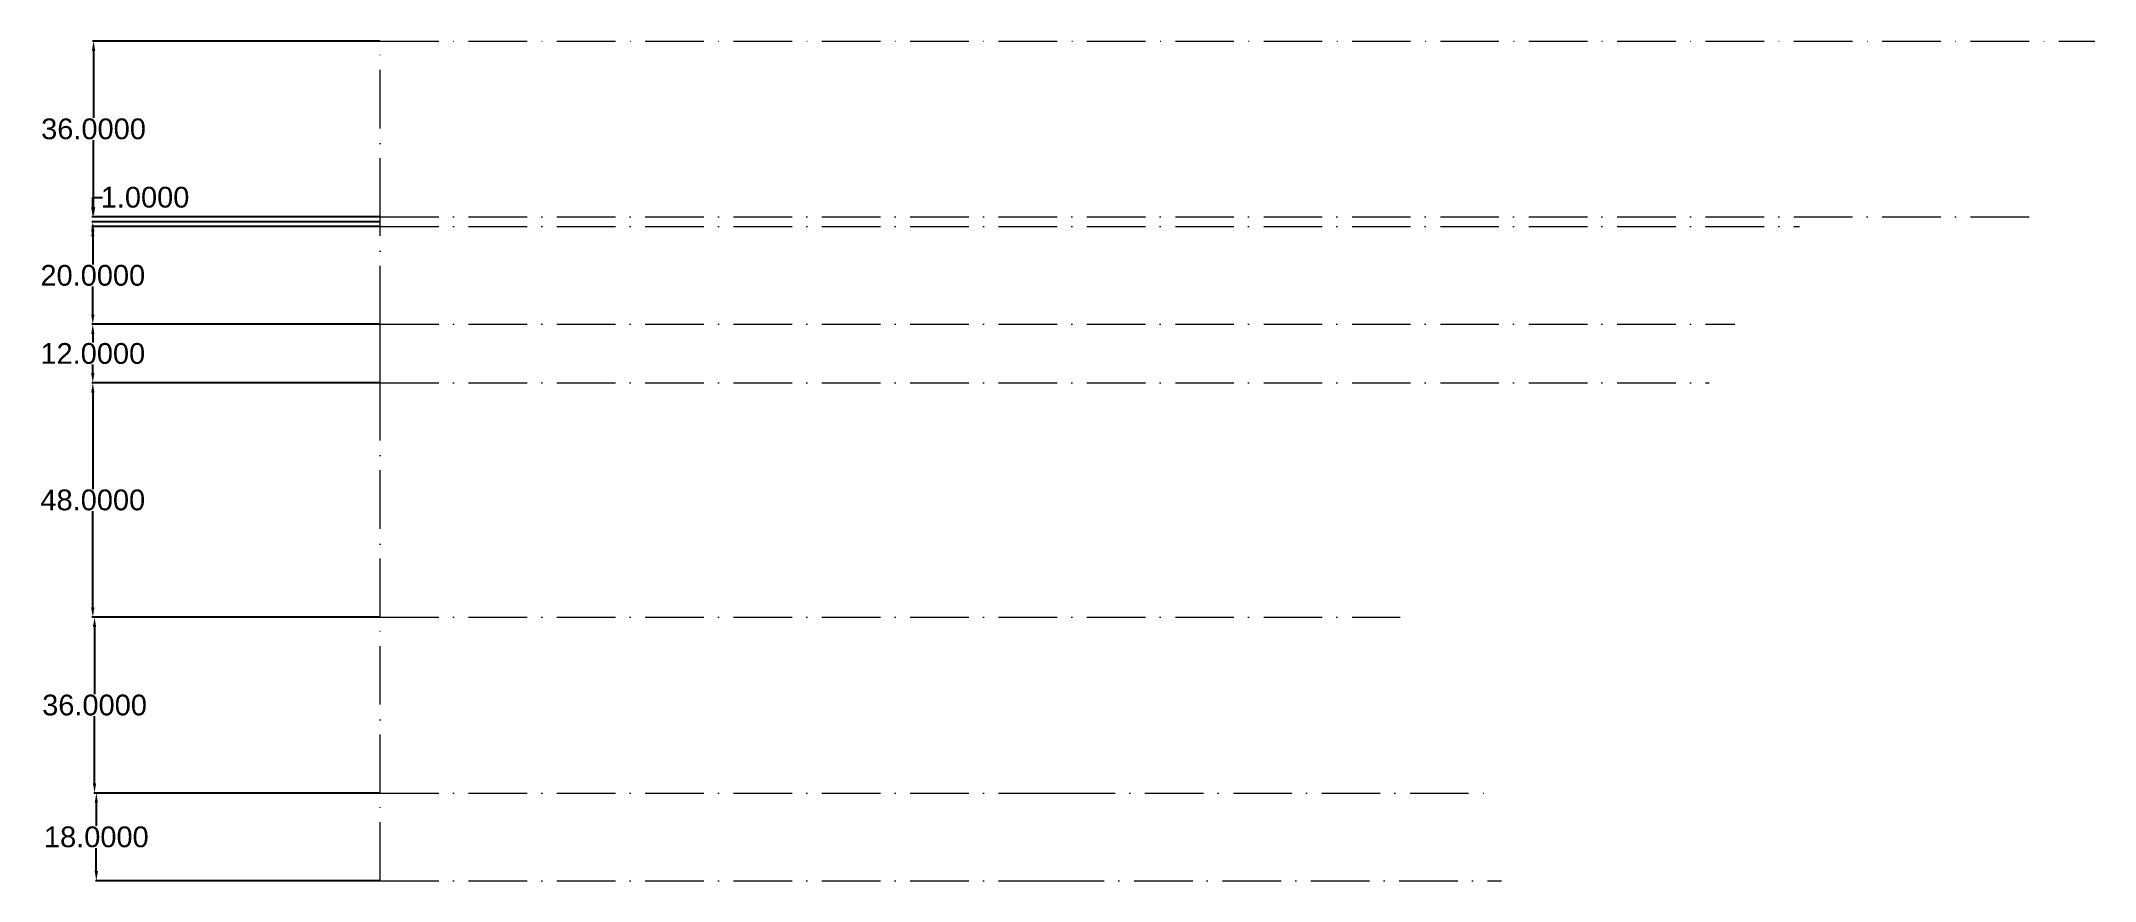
# Model space of a CAD drawing. Header units: inches. Extents: x -57 to 364, y 12 to 184.
import ezdxf

# ---------------------------------------------------------------- set-up
doc = ezdxf.new("R2010")
doc.units = ezdxf.units.IN
doc.header["$MEASUREMENT"] = 0
doc.linetypes.add('ACAD_ISO10W100', pattern=[18, 12, -3, 0, -3])
doc.layers.add('frame_for_building', color=2, linetype='ACAD_ISO10W100', lineweight=5)
doc.styles.get("Standard").update_dxf_attribs({"font": 'arial.ttf'})
doc.dimstyles.get("Standard").update_dxf_attribs({"dimtxt": 4.25, "dimasz": 2, "dimexe": 0.18, "dimexo": 0.0625, "dimgap": 0.09, "dimtad": 0, "dimtih": 1, "dimtoh": 1, "dimdec": 4, "dimzin": 0, "dimdsep": 46, "dimtxsty": 'Standard', "dimcen": 0.09, "dimadec": 0, "dimazin": 0, "dimtfac": 1, "dimtdec": 4, "dimtofl": 0, "dimtmove": 0, "dimatfit": 3, "dimfxl": 1, "dimtolj": 1, "dimtzin": 0, "dimarcsym": 0})

# ---------------------------------------------------------------- blocks, each defined once
blk = doc.blocks.new('*D2')
at = {"color": 0, "lineweight": -2, "transparency": 16777216}
for p, q in [((12.32, 30.35), (-45.94, 30.35)), ((-45.76, 28.35), (-45.76, 23.61)), ((-45.76, 14.35), (-45.76, 19.09)), ((12.32, 12.35), (-45.94, 12.35))]:
    blk.add_line(p, q, dxfattribs=at)
at = {"color": 0, "transparency": 16777216}
for points in [[(-46.09, 28.35), (-45.43, 28.35), (-45.76, 30.35)], [(-46.09, 14.35), (-45.43, 14.35), (-45.76, 12.35)]]:
    blk.add_solid(points, dxfattribs=at)
at = {"layer": 'Defpoints', "color": 0, "transparency": 16777216}
for p in [(-45.76, 30.35), (12.38, 30.35), (12.38, 12.35)]:
    blk.add_point(p, dxfattribs=at)
at = {"color": 0, "transparency": 16777216, "insert": (-45.76, 21.35), "char_height": 4.25, "attachment_point": 5}
blk.add_mtext('\\A1;18.0000', dxfattribs=at)
blk = doc.blocks.new('*D3')
at = {"color": 0, "lineweight": -2, "transparency": 16777216}
for p, q in [((12.32, 66.35), (-46.3, 66.35)), ((-46.12, 64.35), (-46.12, 50.61)), ((-46.12, 32.35), (-46.12, 46.09)), ((12.32, 30.35), (-46.3, 30.35))]:
    blk.add_line(p, q, dxfattribs=at)
at = {"color": 0, "transparency": 16777216}
for points in [[(-46.46, 64.35), (-45.79, 64.35), (-46.12, 66.35)], [(-46.46, 32.35), (-45.79, 32.35), (-46.12, 30.35)]]:
    blk.add_solid(points, dxfattribs=at)
at = {"layer": 'Defpoints', "color": 0, "transparency": 16777216}
for p in [(-46.12, 66.35), (12.38, 66.35), (12.38, 30.35)]:
    blk.add_point(p, dxfattribs=at)
at = {"color": 0, "transparency": 16777216, "insert": (-46.12, 48.35), "char_height": 4.25, "attachment_point": 5}
blk.add_mtext('\\A1;36.0000', dxfattribs=at)
blk = doc.blocks.new('*D4')
at = {"color": 0, "lineweight": -2, "transparency": 16777216}
for p, q in [((12.32, 114.35), (-46.66, 114.35)), ((-46.48, 112.35), (-46.48, 92.61)), ((-46.48, 68.35), (-46.48, 88.09)), ((12.32, 66.35), (-46.66, 66.35))]:
    blk.add_line(p, q, dxfattribs=at)
at = {"color": 0, "transparency": 16777216}
for points in [[(-46.82, 112.35), (-46.15, 112.35), (-46.48, 114.35)], [(-46.82, 68.35), (-46.15, 68.35), (-46.48, 66.35)]]:
    blk.add_solid(points, dxfattribs=at)
at = {"layer": 'Defpoints', "color": 0, "transparency": 16777216}
for p in [(-46.48, 114.35), (12.38, 114.35), (12.38, 66.35)]:
    blk.add_point(p, dxfattribs=at)
at = {"color": 0, "transparency": 16777216, "insert": (-46.48, 90.35), "char_height": 4.25, "attachment_point": 5}
blk.add_mtext('\\A1;48.0000', dxfattribs=at)
blk = doc.blocks.new('*D5')
at = {"color": 0, "lineweight": -2, "transparency": 16777216}
for p, q in [((12.32, 126.35), (-46.66, 126.35)), ((-46.48, 124.35), (-46.48, 122.61)), ((-46.48, 116.35), (-46.48, 118.09)), ((12.32, 114.35), (-46.66, 114.35))]:
    blk.add_line(p, q, dxfattribs=at)
at = {"color": 0, "transparency": 16777216}
for points in [[(-46.82, 124.35), (-46.15, 124.35), (-46.48, 126.35)], [(-46.82, 116.35), (-46.15, 116.35), (-46.48, 114.35)]]:
    blk.add_solid(points, dxfattribs=at)
at = {"layer": 'Defpoints', "color": 0, "transparency": 16777216}
for p in [(-46.48, 126.35), (12.38, 126.35), (12.38, 114.35)]:
    blk.add_point(p, dxfattribs=at)
at = {"color": 0, "transparency": 16777216, "insert": (-46.48, 120.35), "char_height": 4.25, "attachment_point": 5}
blk.add_mtext('\\A1;12.0000', dxfattribs=at)
blk = doc.blocks.new('*D6')
at = {"color": 0, "lineweight": -2, "transparency": 16777216}
for p, q in [((12.32, 146.35), (-46.66, 146.35)), ((-46.48, 144.35), (-46.48, 138.61)), ((-46.48, 128.35), (-46.48, 134.09)), ((12.32, 126.35), (-46.66, 126.35))]:
    blk.add_line(p, q, dxfattribs=at)
at = {"color": 0, "transparency": 16777216}
for points in [[(-46.82, 144.35), (-46.15, 144.35), (-46.48, 146.35)], [(-46.82, 128.35), (-46.15, 128.35), (-46.48, 126.35)]]:
    blk.add_solid(points, dxfattribs=at)
at = {"layer": 'Defpoints', "color": 0, "transparency": 16777216}
for p in [(-46.48, 146.35), (12.38, 146.35), (12.38, 126.35)]:
    blk.add_point(p, dxfattribs=at)
at = {"color": 0, "transparency": 16777216, "insert": (-46.48, 136.35), "char_height": 4.25, "attachment_point": 5}
blk.add_mtext('\\A1;20.0000', dxfattribs=at)
blk = doc.blocks.new('*D7')
at = {"color": 0, "lineweight": -2, "transparency": 16777216}
for p, q in [((-46.48, 150.35), (-46.48, 152.35)), ((-46.48, 152.35), (-44.48, 152.35)), ((12.32, 148.35), (-46.66, 148.35)), ((12.32, 147.35), (-46.66, 147.35)), ((-46.48, 145.35), (-46.48, 143.35))]:
    blk.add_line(p, q, dxfattribs=at)
at = {"color": 0, "transparency": 16777216}
for points in [[(-46.82, 150.35), (-46.15, 150.35), (-46.48, 148.35)], [(-46.82, 145.35), (-46.15, 145.35), (-46.48, 147.35)]]:
    blk.add_solid(points, dxfattribs=at)
at = {"layer": 'Defpoints', "color": 0, "transparency": 16777216}
for p in [(-46.48, 148.35), (12.38, 148.35), (12.38, 147.35)]:
    blk.add_point(p, dxfattribs=at)
at = {"color": 0, "transparency": 16777216, "insert": (-35.78, 152.35), "char_height": 4.25, "attachment_point": 5}
blk.add_mtext('\\A1;1.0000', dxfattribs=at)
blk = doc.blocks.new('*D8')
at = {"color": 0, "lineweight": -2, "transparency": 16777216}
for p, q in [((12.32, 184.35), (-46.51, 184.35)), ((-46.33, 182.35), (-46.33, 168.61)), ((-46.33, 150.35), (-46.33, 164.09)), ((12.32, 148.35), (-46.51, 148.35))]:
    blk.add_line(p, q, dxfattribs=at)
at = {"color": 0, "transparency": 16777216}
for points in [[(-46.66, 182.35), (-45.99, 182.35), (-46.33, 184.35)], [(-46.66, 150.35), (-45.99, 150.35), (-46.33, 148.35)]]:
    blk.add_solid(points, dxfattribs=at)
at = {"layer": 'Defpoints', "color": 0, "transparency": 16777216}
for p in [(-46.33, 184.35), (12.38, 184.35), (12.38, 148.35)]:
    blk.add_point(p, dxfattribs=at)
at = {"color": 0, "transparency": 16777216, "insert": (-46.33, 166.35), "char_height": 4.25, "attachment_point": 5}
blk.add_mtext('\\A1;36.0000', dxfattribs=at)

msp = doc.modelspace()

# ---------------------------------------------------------------- linework, layer by layer
at = {"layer": 'frame_for_building'}
for p, q in [((12.38294, 148.35264), (12.38294, 184.35264)), ((12.38294, 184.35264), (363.66279, 184.35264)), ((12.38294, 146.35264), (12.38294, 148.35264)), ((12.38294, 148.35264), (350.18297, 148.35264)), ((12.38294, 126.35264), (12.38294, 146.35264)), ((12.38294, 146.35264), (303.12747, 146.35264)), ((12.38294, 114.35264), (12.38294, 126.35264)), ((12.38294, 126.35264), (289.91429, 126.35264)), ((12.38294, 66.35264), (12.38294, 114.35264)), ((12.38294, 114.35264), (284.62902, 114.35264)), ((12.38294, 30.35264), (12.38294, 66.35264)), ((12.38294, 66.35264), (221.34976, 66.35264)), ((12.38294, 12.35264), (12.38294, 30.35264)), ((12.38294, 30.35264), (150.96333, 30.35264)), ((150.96333, 30.35264), (241.39326, 30.35264)), ((12.38294, 12.35264), (148.73232, 12.35264)), ((148.73232, 12.35264), (242.07968, 12.35264))]:
    msp.add_line(p, q, dxfattribs=at)

# ---------------------------------------------------------------- dimensions: what is measured, and where the dimension line sits
for p1, p2, distance, picture, middle in [((12.38294, 148.35264), (12.38294, 184.35264), 58.70965, '*D8', (-46.32671, 166.35264)), ((12.38294, 147.35264), (12.38294, 148.35264), 58.86702, '*D7', (-35.77957, 152.35264)), ((12.38294, 126.35264), (12.38294, 146.35264), 58.86702, '*D6', (-46.48408, 136.35264)), ((12.38294, 114.35264), (12.38294, 126.35264), 58.86702, '*D5', (-46.48408, 120.35264)), ((12.38294, 66.35264), (12.38294, 114.35264), 58.86702, '*D4', (-46.48408, 90.35264)), ((12.38294, 30.35264), (12.38294, 66.35264), 58.50528, '*D3', (-46.12235, 48.35264)), ((12.38294, 12.35264), (12.38294, 30.35264), 58.14355, '*D2', (-45.76062, 21.35264))]:
    dim = msp.add_aligned_dim(p1=p1, p2=p2, distance=distance, dimstyle='Standard')
    dim.commit()
    dim.dimension.update_dxf_attribs({"geometry": picture, "text_midpoint": middle})

doc.saveas('drawing.dxf')
